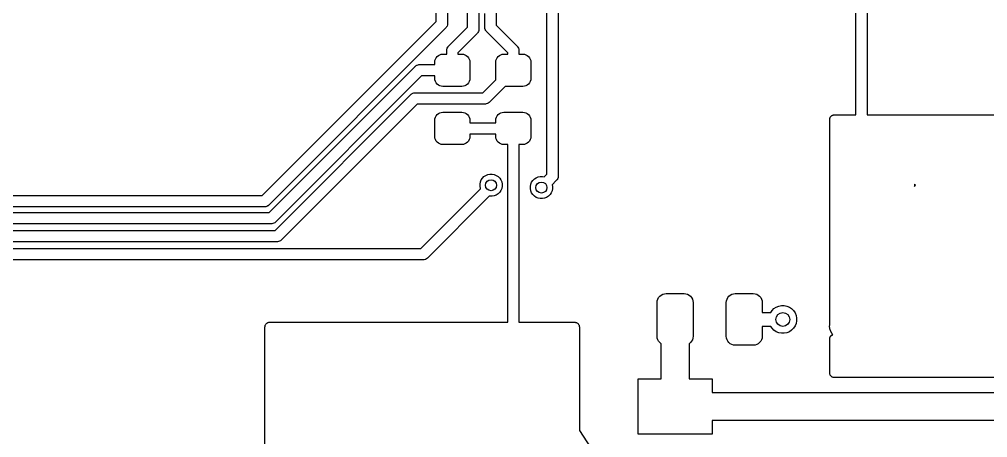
# Model space of a CAD drawing. Extents: x -66 to 211, y -177 to 13.
# Drawn here: x 100.98 to 127.21, y -83.59 to -72.28 of the extents above; entities that cross this region are included whole.
import ezdxf

# ---------------------------------------------------------------- set-up
doc = ezdxf.new("R2010")
doc.units = 0
doc.layers.add('BLACK', color=7, linetype='CONTINUOUS')

msp = doc.modelspace()

# ---------------------------------------------------------------- linework, layer by layer
at = {"layer": 'BLACK', "linetype": 'CONTINUOUS'}
for p, q in [((113.429, -66.2506), (113.429, -72.541)), ((123.642, -74.8589), (123.642, -71.2611)), ((123.947, -71.2611), (123.947, -74.8589)), ((112.273, -72.3333), (112.273, -71.5168)), ((112.578, -71.5168), (112.578, -72.389)), ((113.124, -72.4853), (113.124, -71.9746)), ((113.589, -72.4876), (113.589, -72.1153)), ((113.894, -72.0571), (113.894, -72.432)), ((115.271, -76.4643), (115.271, -71.9657)), ((115.575, -71.9101), (115.575, -76.5199)), ((107.561, -77.0457), (112.273, -72.3333)), ((112.578, -72.4039), (112.576, -72.4263)), ((112.578, -72.389), (112.579, -72.3965)), ((112.579, -72.3965), (112.578, -72.4039)), ((112.578, -72.4039), (112.578, -72.4039)), ((112.528, -72.5095), (107.737, -77.3005)), ((112.534, -72.5047), (112.528, -72.5095)), ((112.542, -72.4951), (112.534, -72.5047)), ((112.553, -72.4815), (112.542, -72.4951)), ((112.562, -72.465), (112.553, -72.4815)), ((112.567, -72.4551), (112.562, -72.465)), ((112.576, -72.4263), (112.567, -72.4551)), ((112.607, -73.0018), (113.124, -72.4853)), ((113.379, -72.6615), (112.862, -73.178)), ((113.385, -72.6567), (113.379, -72.6615)), ((113.389, -72.6509), (113.385, -72.6567)), ((113.404, -72.6335), (113.389, -72.6509)), ((113.418, -72.6071), (113.404, -72.6335)), ((113.42, -72.6013), (113.418, -72.6071)), ((113.427, -72.5783), (113.42, -72.6013)), ((113.429, -72.5559), (113.427, -72.5783)), ((113.429, -72.541), (113.43, -72.5485)), ((113.43, -72.5485), (113.429, -72.5559)), ((113.429, -72.5559), (113.429, -72.5559)), ((113.588, -72.4951), (113.589, -72.4876)), ((113.589, -72.5026), (113.588, -72.4951)), ((113.591, -72.525), (113.589, -72.5026)), ((113.589, -72.5026), (113.589, -72.5026)), ((113.598, -72.5485), (113.591, -72.525)), ((113.6, -72.5537), (113.598, -72.5485)), ((113.614, -72.5802), (113.6, -72.5537)), ((113.628, -72.5976), (113.614, -72.5802)), ((113.633, -72.6034), (113.628, -72.5976)), ((113.628, -72.5976), (113.628, -72.5976)), ((113.639, -72.6082), (113.633, -72.6034)), ((114.209, -73.178), (113.639, -72.6082)), ((113.894, -72.432), (114.463, -73.0018)), ((112.557, -73.1149), (112.56, -73.085)), ((112.558, -73.1224), (112.557, -73.1149)), ((112.558, -73.2149), (112.558, -73.1224)), ((112.56, -73.085), (112.568, -73.0563)), ((112.568, -73.0563), (112.583, -73.0298)), ((112.583, -73.0298), (112.597, -73.0124)), ((112.597, -73.0124), (112.602, -73.0066)), ((112.597, -73.0124), (112.597, -73.0124)), ((112.602, -73.0066), (112.607, -73.0018)), ((112.862, -73.178), (112.862, -73.2149)), ((114.209, -73.2149), (114.209, -73.178)), ((114.463, -73.0018), (114.469, -73.0066)), ((114.469, -73.0066), (114.474, -73.0124)), ((114.474, -73.0124), (114.474, -73.0124)), ((114.474, -73.0124), (114.488, -73.0298)), ((114.488, -73.0298), (114.501, -73.0527)), ((114.501, -73.0527), (114.502, -73.0563)), ((114.502, -73.0563), (114.511, -73.085)), ((114.511, -73.085), (114.513, -73.1074)), ((114.513, -73.1074), (114.513, -73.1074)), ((114.513, -73.1074), (114.514, -73.1149)), ((114.514, -73.1149), (114.513, -73.1224)), ((114.513, -73.1224), (114.513, -73.2149)), ((112.235, -73.4336), (112.239, -73.391)), ((112.235, -73.5), (112.235, -73.4336)), ((112.239, -73.391), (112.252, -73.3499)), ((112.252, -73.3499), (112.272, -73.3121)), ((112.272, -73.3121), (112.299, -73.2789)), ((112.299, -73.2789), (112.332, -73.2517)), ((112.332, -73.2517), (112.37, -73.2315)), ((112.37, -73.2315), (112.411, -73.2191)), ((112.411, -73.2191), (112.454, -73.2149)), ((112.454, -73.2149), (112.558, -73.2149)), ((112.862, -73.2149), (112.966, -73.2149)), ((112.966, -73.2149), (113.009, -73.2191)), ((113.009, -73.2191), (113.05, -73.2315)), ((113.05, -73.2315), (113.088, -73.2517)), ((113.088, -73.2517), (113.121, -73.2789)), ((113.121, -73.2789), (113.148, -73.3121)), ((113.148, -73.3121), (113.168, -73.3499)), ((113.168, -73.3499), (113.181, -73.391)), ((113.181, -73.391), (113.185, -73.4336)), ((113.185, -73.4336), (113.185, -73.8711)), ((113.886, -73.4336), (113.89, -73.391)), ((113.886, -73.8711), (113.886, -73.4336)), ((113.89, -73.391), (113.903, -73.3499)), ((113.903, -73.3499), (113.923, -73.3121)), ((113.923, -73.3121), (113.95, -73.2789)), ((113.95, -73.2789), (113.983, -73.2517)), ((113.983, -73.2517), (114.021, -73.2315)), ((114.021, -73.2315), (114.062, -73.2191)), ((114.062, -73.2191), (114.105, -73.2149)), ((114.105, -73.2149), (114.209, -73.2149)), ((114.513, -73.2149), (114.617, -73.2149)), ((114.617, -73.2149), (114.66, -73.2191)), ((114.66, -73.2191), (114.701, -73.2315)), ((114.701, -73.2315), (114.739, -73.2517)), ((114.739, -73.2517), (114.772, -73.2789)), ((114.772, -73.2789), (114.799, -73.3121)), ((114.799, -73.3121), (114.819, -73.3499)), ((114.819, -73.3499), (114.832, -73.391)), ((114.832, -73.391), (114.836, -73.4336)), ((114.836, -73.4336), (114.836, -73.8711)), ((107.749, -77.5005), (111.7, -73.5499)), ((111.7, -73.5499), (111.704, -73.5441)), ((111.704, -73.5441), (111.71, -73.5393)), ((111.71, -73.5393), (111.728, -73.5251)), ((111.728, -73.5251), (111.745, -73.5156)), ((111.745, -73.5156), (111.754, -73.5109)), ((111.754, -73.5109), (111.783, -73.5022)), ((111.783, -73.5022), (111.805, -73.5)), ((111.805, -73.5), (111.813, -73.4992)), ((111.805, -73.5), (111.805, -73.5)), ((111.813, -73.4992), (111.82, -73.5)), ((111.82, -73.5), (112.235, -73.5)), ((111.876, -73.8048), (107.925, -77.7554)), ((112.235, -73.8048), (111.876, -73.8048)), ((112.235, -73.8711), (112.235, -73.8048)), ((112.239, -73.9138), (112.235, -73.8711)), ((112.252, -73.9548), (112.239, -73.9138)), ((112.272, -73.9927), (112.252, -73.9548)), ((113.168, -73.9548), (113.148, -73.9927)), ((113.181, -73.9138), (113.168, -73.9548)), ((113.185, -73.8711), (113.181, -73.9138)), ((113.536, -74.262), (113.89, -73.9082)), ((113.89, -73.9082), (113.886, -73.8711)), ((114.819, -73.9548), (114.799, -73.9927)), ((114.832, -73.9138), (114.819, -73.9548)), ((114.836, -73.8711), (114.832, -73.9138)), ((112.299, -74.0258), (112.272, -73.9927)), ((112.332, -74.053), (112.299, -74.0258)), ((112.37, -74.0732), (112.332, -74.053)), ((112.411, -74.0857), (112.37, -74.0732)), ((112.454, -74.0899), (112.411, -74.0857)), ((112.966, -74.0899), (112.454, -74.0899)), ((113.009, -74.0857), (112.966, -74.0899)), ((113.05, -74.0732), (113.009, -74.0857)), ((113.088, -74.053), (113.05, -74.0732)), ((113.121, -74.0258), (113.088, -74.053)), ((113.148, -73.9927), (113.121, -74.0258)), ((114.139, -74.0899), (113.712, -74.5169)), ((114.617, -74.0899), (114.139, -74.0899)), ((114.66, -74.0857), (114.617, -74.0899)), ((114.701, -74.0732), (114.66, -74.0857)), ((114.739, -74.053), (114.701, -74.0732)), ((114.772, -74.0258), (114.739, -74.053)), ((114.799, -73.9927), (114.772, -74.0258)), ((107.905, -77.9882), (111.581, -74.3119)), ((111.581, -74.3119), (111.586, -74.3061)), ((111.586, -74.3061), (111.591, -74.3013)), ((111.591, -74.3013), (111.609, -74.2871)), ((111.609, -74.2871), (111.623, -74.2795)), ((111.623, -74.2795), (111.635, -74.2729)), ((111.635, -74.2729), (111.664, -74.2642)), ((111.664, -74.2642), (111.686, -74.262)), ((111.686, -74.262), (111.694, -74.2612)), ((111.686, -74.262), (111.686, -74.262)), ((111.694, -74.2612), (111.701, -74.262)), ((111.701, -74.262), (113.536, -74.262)), ((111.757, -74.5668), (108.081, -78.243)), ((113.591, -74.5668), (111.757, -74.5668)), ((113.599, -74.5675), (113.591, -74.5668)), ((113.606, -74.5668), (113.599, -74.5675)), ((113.629, -74.5646), (113.606, -74.5668)), ((113.606, -74.5668), (113.606, -74.5668)), ((113.658, -74.5559), (113.629, -74.5646)), ((113.684, -74.5417), (113.658, -74.5559)), ((113.707, -74.5227), (113.684, -74.5417)), ((113.712, -74.5169), (113.707, -74.5227)), ((112.235, -75.0086), (112.239, -74.966)), ((112.235, -75.4461), (112.235, -75.0086)), ((112.239, -74.966), (112.252, -74.9249)), ((112.252, -74.9249), (112.272, -74.8871)), ((112.272, -74.8871), (112.299, -74.8539)), ((112.299, -74.8539), (112.332, -74.8267)), ((112.332, -74.8267), (112.37, -74.8065)), ((112.37, -74.8065), (112.411, -74.7941)), ((112.411, -74.7941), (112.454, -74.7899)), ((112.454, -74.7899), (112.966, -74.7899)), ((112.966, -74.7899), (113.009, -74.7941)), ((113.009, -74.7941), (113.05, -74.8065)), ((113.05, -74.8065), (113.088, -74.8267)), ((113.088, -74.8267), (113.121, -74.8539)), ((113.121, -74.8539), (113.148, -74.8871)), ((113.148, -74.8871), (113.168, -74.9249)), ((113.168, -74.9249), (113.181, -74.966)), ((113.181, -74.966), (113.185, -75.0086)), ((113.185, -75.0086), (113.185, -75.075)), ((113.886, -75.0086), (113.89, -74.966)), ((113.886, -75.075), (113.886, -75.0086)), ((113.89, -74.966), (113.903, -74.9249)), ((113.903, -74.9249), (113.923, -74.8871)), ((113.923, -74.8871), (113.95, -74.8539)), ((113.95, -74.8539), (113.983, -74.8267)), ((113.983, -74.8267), (114.021, -74.8065)), ((114.021, -74.8065), (114.062, -74.7941)), ((114.062, -74.7941), (114.105, -74.7899)), ((114.105, -74.7899), (114.617, -74.7899)), ((114.617, -74.7899), (114.66, -74.7941)), ((114.66, -74.7941), (114.701, -74.8065)), ((114.701, -74.8065), (114.739, -74.8267)), ((114.739, -74.8267), (114.772, -74.8539)), ((114.772, -74.8539), (114.799, -74.8871)), ((114.799, -74.8871), (114.819, -74.9249)), ((114.819, -74.9249), (114.832, -74.966)), ((114.832, -74.966), (114.836, -75.0086)), ((114.836, -75.0086), (114.836, -75.4461)), ((122.933, -74.9841), (122.935, -74.9722)), ((122.933, -74.985), (122.933, -74.9841)), ((122.933, -74.9859), (122.933, -74.985)), ((122.933, -74.985), (122.933, -74.985)), ((122.933, -74.985), (122.933, -74.985)), ((122.933, -76.1476), (122.933, -74.9859)), ((122.935, -74.9722), (122.936, -74.9603)), ((122.936, -74.9595), (122.94, -74.9481)), ((122.936, -74.9599), (122.936, -74.9595)), ((122.936, -74.9603), (122.936, -74.9599)), ((122.94, -74.9481), (122.943, -74.9367)), ((122.943, -74.9367), (122.944, -74.9363)), ((122.944, -74.9358), (122.949, -74.9254)), ((122.944, -74.9363), (122.944, -74.9358)), ((122.949, -74.9254), (122.955, -74.9149)), ((122.955, -74.9145), (122.956, -74.9141)), ((122.955, -74.9149), (122.955, -74.9145)), ((122.956, -74.9141), (122.963, -74.905)), ((122.963, -74.905), (122.971, -74.8958)), ((122.971, -74.8955), (122.972, -74.8951)), ((122.971, -74.8958), (122.971, -74.8955)), ((122.972, -74.8951), (122.981, -74.8877)), ((122.981, -74.8877), (122.99, -74.8801)), ((122.99, -74.8801), (122.991, -74.8799)), ((122.991, -74.8796), (123.002, -74.8741)), ((122.991, -74.8799), (122.991, -74.8796)), ((123.002, -74.8741), (123.012, -74.8685)), ((123.012, -74.8683), (123.013, -74.8681)), ((123.012, -74.8685), (123.012, -74.8683)), ((123.013, -74.8681), (123.024, -74.8648)), ((123.024, -74.8648), (123.036, -74.8613)), ((123.036, -74.8613), (123.037, -74.8611)), ((123.036, -74.8613), (123.036, -74.8613)), ((123.037, -74.8611), (123.049, -74.86)), ((123.049, -74.86), (123.06, -74.8589)), ((123.06, -74.8589), (123.642, -74.8589)), ((123.947, -74.8589), (128.394, -74.8589)), ((113.185, -75.075), (113.886, -75.075)), ((112.239, -75.4888), (112.235, -75.4461)), ((112.252, -75.5298), (112.239, -75.4888)), ((112.272, -75.5677), (112.252, -75.5298)), ((113.168, -75.5298), (113.148, -75.5677)), ((113.181, -75.4888), (113.168, -75.5298)), ((113.185, -75.4461), (113.181, -75.4888)), ((113.886, -75.3798), (113.185, -75.3798)), ((113.185, -75.3798), (113.185, -75.4461)), ((113.886, -75.4461), (113.886, -75.3798)), ((113.89, -75.4888), (113.886, -75.4461)), ((113.903, -75.5298), (113.89, -75.4888)), ((113.923, -75.5677), (113.903, -75.5298)), ((114.819, -75.5298), (114.799, -75.5677)), ((114.832, -75.4888), (114.819, -75.5298)), ((114.836, -75.4461), (114.832, -75.4888)), ((112.299, -75.6008), (112.272, -75.5677)), ((112.332, -75.628), (112.299, -75.6008)), ((112.37, -75.6482), (112.332, -75.628)), ((112.411, -75.6607), (112.37, -75.6482)), ((112.454, -75.6649), (112.411, -75.6607)), ((112.966, -75.6649), (112.454, -75.6649)), ((113.009, -75.6607), (112.966, -75.6649)), ((113.05, -75.6482), (113.009, -75.6607)), ((113.088, -75.628), (113.05, -75.6482)), ((113.121, -75.6008), (113.088, -75.628)), ((113.148, -75.5677), (113.121, -75.6008)), ((113.95, -75.6008), (113.923, -75.5677)), ((113.983, -75.628), (113.95, -75.6008)), ((114.021, -75.6482), (113.983, -75.628)), ((114.062, -75.6607), (114.021, -75.6482)), ((114.105, -75.6649), (114.062, -75.6607)), ((114.209, -75.6649), (114.105, -75.6649)), ((114.209, -80.4723), (114.209, -75.6649)), ((114.617, -75.6649), (114.513, -75.6649)), ((114.513, -75.6649), (114.513, -80.4723)), ((114.66, -75.6607), (114.617, -75.6649)), ((114.701, -75.6482), (114.66, -75.6607)), ((114.739, -75.628), (114.701, -75.6482)), ((114.772, -75.6008), (114.739, -75.628)), ((114.799, -75.5677), (114.772, -75.6008)), ((122.933, -80.5552), (122.933, -76.1476)), ((122.933, -76.1476), (122.933, -76.1476)), ((113.493, -76.6218), (113.526, -76.5726)), ((113.526, -76.5726), (113.567, -76.5309)), ((113.567, -76.5309), (113.616, -76.498)), ((113.616, -76.498), (113.671, -76.4754)), ((113.671, -76.4754), (113.729, -76.4639)), ((113.729, -76.4639), (113.788, -76.4639)), ((113.788, -76.4639), (113.846, -76.4754)), ((113.846, -76.4754), (113.901, -76.498)), ((113.901, -76.498), (113.95, -76.5309)), ((113.95, -76.5309), (113.992, -76.5726)), ((113.992, -76.5726), (114.024, -76.6218)), ((114.89, -76.6361), (114.932, -76.5944)), ((114.932, -76.5944), (114.981, -76.5615)), ((114.981, -76.5615), (115.035, -76.5389)), ((115.035, -76.5389), (115.093, -76.5274)), ((115.093, -76.5274), (115.153, -76.5274)), ((115.153, -76.5274), (115.198, -76.5365)), ((115.198, -76.5365), (115.271, -76.4643)), ((115.564, -76.586), (115.55, -76.6125)), ((115.573, -76.5573), (115.564, -76.586)), ((115.564, -76.586), (115.564, -76.586)), ((115.575, -76.5349), (115.573, -76.5573)), ((115.575, -76.5199), (115.576, -76.5274)), ((115.576, -76.5274), (115.575, -76.5349)), ((115.575, -76.5349), (115.575, -76.5349)), ((111.857, -78.4809), (113.475, -76.8629)), ((113.459, -76.7343), (113.47, -76.6764)), ((113.459, -76.7934), (113.459, -76.7343)), ((113.47, -76.8514), (113.459, -76.7934)), ((113.47, -76.6764), (113.493, -76.6218)), ((113.475, -76.8629), (113.47, -76.8514)), ((114.024, -76.6218), (114.047, -76.6764)), ((114.047, -76.8514), (114.024, -76.906)), ((114.047, -76.6764), (114.059, -76.7343)), ((114.059, -76.7934), (114.047, -76.8514)), ((114.059, -76.7343), (114.059, -76.7934)), ((114.823, -76.7978), (114.834, -76.7399)), ((114.823, -76.8569), (114.823, -76.7978)), ((114.834, -76.9149), (114.823, -76.8569)), ((114.834, -76.7399), (114.857, -76.6853)), ((114.857, -76.6853), (114.89, -76.6361)), ((115.423, -76.8569), (115.411, -76.9149)), ((115.525, -76.6404), (115.414, -76.752)), ((115.414, -76.752), (115.423, -76.7978)), ((115.423, -76.7978), (115.423, -76.8569)), ((115.531, -76.6357), (115.525, -76.6404)), ((115.536, -76.6299), (115.531, -76.6357)), ((115.55, -76.6125), (115.536, -76.6299)), ((125.259, -76.7648), (125.228, -76.7344)), ((125.228, -76.7344), (125.228, -76.7953)), ((125.228, -76.7953), (125.259, -76.7648)), ((92.6412, -77.0457), (107.561, -77.0457)), ((113.709, -77.0599), (112.033, -78.7358)), ((113.729, -77.0639), (113.709, -77.0599)), ((113.788, -77.0639), (113.729, -77.0639)), ((113.846, -77.0524), (113.788, -77.0639)), ((113.901, -77.0297), (113.846, -77.0524)), ((113.95, -76.9969), (113.901, -77.0297)), ((113.992, -76.9551), (113.95, -76.9969)), ((114.024, -76.906), (113.992, -76.9551)), ((114.857, -76.9695), (114.834, -76.9149)), ((114.89, -77.0186), (114.857, -76.9695)), ((114.932, -77.0604), (114.89, -77.0186)), ((114.981, -77.0932), (114.932, -77.0604)), ((115.035, -77.1159), (114.981, -77.0932)), ((115.093, -77.1274), (115.035, -77.1159)), ((115.153, -77.1274), (115.093, -77.1274)), ((115.21, -77.1159), (115.153, -77.1274)), ((115.265, -77.0932), (115.21, -77.1159)), ((115.314, -77.0604), (115.265, -77.0932)), ((115.356, -77.0186), (115.314, -77.0604)), ((115.389, -76.9695), (115.356, -77.0186)), ((115.411, -76.9149), (115.389, -76.9695)), ((107.616, -77.3505), (92.5858, -77.3505)), ((107.624, -77.3512), (107.616, -77.3505)), ((107.631, -77.3505), (107.624, -77.3512)), ((107.654, -77.3483), (107.631, -77.3505)), ((107.631, -77.3505), (107.631, -77.3505)), ((107.682, -77.3396), (107.654, -77.3483)), ((107.709, -77.3254), (107.682, -77.3396)), ((107.715, -77.3206), (107.709, -77.3254)), ((107.726, -77.3111), (107.715, -77.3206)), ((107.732, -77.3064), (107.726, -77.3111)), ((107.726, -77.3111), (107.726, -77.3111)), ((107.737, -77.3005), (107.732, -77.3064)), ((92.4184, -77.5005), (107.749, -77.5005)), ((107.805, -77.8053), (92.3974, -77.8053)), ((107.812, -77.806), (107.805, -77.8053)), ((107.82, -77.8053), (107.812, -77.806)), ((107.842, -77.8031), (107.82, -77.8053)), ((107.82, -77.8053), (107.82, -77.8053)), ((107.871, -77.7944), (107.842, -77.8031)), ((107.897, -77.7802), (107.871, -77.7944)), ((107.921, -77.7612), (107.897, -77.7802)), ((107.925, -77.7554), (107.921, -77.7612)), ((81.1935, -77.9882), (107.905, -77.9882)), ((107.96, -78.293), (81.2491, -78.293)), ((107.968, -78.2937), (107.96, -78.293)), ((107.975, -78.293), (107.968, -78.2937)), ((107.998, -78.2908), (107.975, -78.293)), ((107.975, -78.293), (107.975, -78.293)), ((108.026, -78.282), (107.998, -78.2908)), ((108.053, -78.2679), (108.026, -78.282)), ((108.06, -78.2623), (108.053, -78.2679)), ((108.07, -78.2536), (108.06, -78.2623)), ((108.076, -78.2488), (108.07, -78.2536)), ((108.07, -78.2536), (108.07, -78.2536)), ((108.081, -78.243), (108.076, -78.2488)), ((81.4043, -78.4809), (111.857, -78.4809)), ((111.913, -78.7857), (81.46, -78.7857)), ((111.92, -78.7865), (111.913, -78.7857)), ((111.927, -78.7857), (111.92, -78.7865)), ((111.928, -78.7857), (111.927, -78.7857)), ((111.95, -78.7835), (111.928, -78.7857)), ((111.979, -78.7748), (111.95, -78.7835)), ((112.005, -78.7606), (111.979, -78.7748)), ((112.028, -78.7416), (112.005, -78.7606)), ((112.033, -78.7358), (112.028, -78.7416)), ((118.329, -79.7675), (118.366, -79.7372)), ((118.366, -79.7372), (118.408, -79.7146)), ((118.408, -79.7146), (118.454, -79.7008)), ((118.454, -79.7008), (118.501, -79.6961)), ((118.501, -79.6961), (118.989, -79.6961)), ((118.989, -79.6961), (119.036, -79.7008)), ((119.036, -79.7008), (119.082, -79.7146)), ((119.082, -79.7146), (119.124, -79.7372)), ((119.124, -79.7372), (119.161, -79.7675)), ((120.204, -79.7675), (120.241, -79.7372)), ((120.241, -79.7372), (120.283, -79.7146)), ((120.283, -79.7146), (120.329, -79.7008)), ((120.329, -79.7008), (120.376, -79.6961)), ((120.376, -79.6961), (120.864, -79.6961)), ((120.864, -79.6961), (120.911, -79.7008)), ((120.911, -79.7008), (120.957, -79.7146)), ((120.957, -79.7146), (120.999, -79.7372)), ((120.999, -79.7372), (121.036, -79.7675)), ((118.257, -79.9398), (118.262, -79.8923)), ((118.257, -80.8523), (118.257, -79.9398)), ((118.262, -79.8923), (118.276, -79.8466)), ((118.276, -79.8466), (118.299, -79.8044)), ((118.299, -79.8044), (118.329, -79.7675)), ((119.161, -79.7675), (119.191, -79.8044)), ((119.191, -79.8044), (119.214, -79.8466)), ((119.214, -79.8466), (119.228, -79.8923)), ((119.228, -79.8923), (119.233, -79.9398)), ((119.233, -79.9398), (119.233, -80.8523)), ((120.132, -79.9398), (120.137, -79.8923)), ((120.132, -80.8523), (120.132, -79.9398)), ((120.137, -79.8923), (120.151, -79.8466)), ((120.151, -79.8466), (120.174, -79.8044)), ((120.174, -79.8044), (120.204, -79.7675)), ((121.036, -79.7675), (121.066, -79.8044)), ((121.066, -79.8044), (121.089, -79.8466)), ((121.089, -79.8466), (121.103, -79.8923)), ((121.103, -79.8923), (121.107, -79.9398)), ((121.107, -79.9398), (121.107, -80.2056)), ((121.107, -80.2056), (121.34, -80.2056)), ((121.34, -80.2056), (121.372, -80.157)), ((121.372, -80.157), (121.424, -80.1048)), ((121.424, -80.1048), (121.486, -80.0638)), ((121.486, -80.0638), (121.554, -80.0355)), ((121.554, -80.0355), (121.627, -80.0211)), ((121.627, -80.0211), (121.7, -80.0211)), ((121.7, -80.0211), (121.773, -80.0355)), ((121.773, -80.0355), (121.841, -80.0638)), ((121.841, -80.0638), (121.903, -80.1048)), ((121.903, -80.1048), (121.955, -80.157)), ((121.955, -80.157), (121.996, -80.2185)), ((121.996, -80.2185), (122.024, -80.2867)), ((107.649, -80.5388), (107.654, -80.5283)), ((107.654, -80.5279), (107.655, -80.5275)), ((107.654, -80.5283), (107.654, -80.5279)), ((107.655, -80.5275), (107.662, -80.5184)), ((107.662, -80.5184), (107.67, -80.5092)), ((107.67, -80.5089), (107.671, -80.5085)), ((107.67, -80.5092), (107.67, -80.5089)), ((107.671, -80.5085), (107.68, -80.5011)), ((107.68, -80.5011), (107.689, -80.4935)), ((107.689, -80.4935), (107.69, -80.4933)), ((107.69, -80.493), (107.701, -80.4875)), ((107.69, -80.4933), (107.69, -80.493)), ((107.701, -80.4875), (107.711, -80.4819)), ((107.711, -80.4819), (107.712, -80.4817)), ((107.712, -80.4815), (107.723, -80.4782)), ((107.712, -80.4817), (107.712, -80.4815)), ((107.723, -80.4782), (107.735, -80.4747)), ((107.735, -80.4747), (107.736, -80.4745)), ((107.735, -80.4747), (107.735, -80.4747)), ((107.736, -80.4745), (107.748, -80.4734)), ((107.748, -80.4734), (107.759, -80.4723)), ((107.759, -80.4723), (114.209, -80.4723)), ((114.513, -80.4723), (116.025, -80.4723)), ((116.025, -80.4723), (116.026, -80.4723)), ((116.026, -80.4723), (116.026, -80.4723)), ((116.026, -80.4723), (116.026, -80.4723)), ((116.026, -80.4723), (116.026, -80.4723)), ((116.026, -80.4723), (116.038, -80.4736)), ((116.038, -80.4736), (116.05, -80.4749)), ((116.05, -80.4749), (116.051, -80.475)), ((116.051, -80.475), (116.051, -80.4751)), ((116.051, -80.4751), (116.062, -80.4787)), ((116.062, -80.4787), (116.074, -80.4822)), ((116.074, -80.4822), (116.074, -80.4824)), ((116.074, -80.4824), (116.075, -80.4826)), ((116.075, -80.4826), (116.085, -80.4883)), ((116.085, -80.4883), (116.096, -80.494)), ((116.096, -80.494), (116.096, -80.4943)), ((116.096, -80.4943), (116.096, -80.4945)), ((116.096, -80.4945), (116.106, -80.5022)), ((116.106, -80.5022), (116.115, -80.5098)), ((116.115, -80.5098), (116.115, -80.5101)), ((116.115, -80.5101), (116.115, -80.5104)), ((116.115, -80.5104), (116.123, -80.5197)), ((116.123, -80.5197), (116.13, -80.529)), ((116.13, -80.529), (116.131, -80.5294)), ((116.131, -80.5294), (116.131, -80.5297)), ((116.131, -80.5297), (116.136, -80.5403)), ((122.024, -80.5055), (121.996, -80.5737)), ((122.024, -80.2867), (122.038, -80.3591)), ((122.038, -80.433), (122.024, -80.5055)), ((122.038, -80.3591), (122.038, -80.433)), ((107.632, -80.5993), (107.633, -80.5984)), ((107.632, -85.278), (107.632, -80.5993)), ((107.633, -80.5975), (107.634, -80.5856)), ((107.633, -80.5984), (107.633, -80.5975)), ((107.633, -80.5984), (107.633, -80.5984)), ((107.633, -80.5984), (107.633, -80.5984)), ((107.634, -80.5856), (107.635, -80.5737)), ((107.635, -80.5729), (107.639, -80.5615)), ((107.635, -80.5733), (107.635, -80.5729)), ((107.635, -80.5737), (107.635, -80.5733)), ((107.639, -80.5615), (107.642, -80.5501)), ((107.642, -80.5501), (107.643, -80.5497)), ((107.643, -80.5492), (107.649, -80.5388)), ((107.643, -80.5497), (107.643, -80.5492)), ((116.136, -80.5403), (116.142, -80.5509)), ((116.142, -80.5509), (116.142, -80.5513)), ((116.142, -80.5513), (116.142, -80.5517)), ((116.142, -80.5517), (116.146, -80.5631)), ((116.146, -80.5631), (116.149, -80.5746)), ((116.149, -80.5746), (116.149, -80.5751)), ((116.149, -80.5751), (116.149, -80.5755)), ((116.149, -80.5755), (116.15, -80.5874)), ((116.15, -80.5874), (116.152, -80.5993)), ((116.152, -80.5993), (116.152, -83.3947)), ((121.34, -80.5866), (121.107, -80.5866)), ((121.107, -80.5866), (121.107, -80.8523)), ((121.372, -80.6351), (121.34, -80.5866)), ((121.424, -80.6874), (121.372, -80.6351)), ((121.486, -80.7284), (121.424, -80.6874)), ((121.554, -80.7567), (121.486, -80.7284)), ((121.627, -80.7711), (121.554, -80.7567)), ((121.7, -80.7711), (121.627, -80.7711)), ((121.773, -80.7567), (121.7, -80.7711)), ((121.841, -80.7284), (121.773, -80.7567)), ((121.903, -80.6874), (121.841, -80.7284)), ((121.955, -80.6351), (121.903, -80.6874)), ((121.996, -80.5737), (121.955, -80.6351)), ((122.932, -80.5739), (122.933, -80.5552)), ((122.939, -80.6486), (122.932, -80.5739)), ((122.961, -80.7204), (122.939, -80.6486)), ((122.996, -80.7866), (122.961, -80.7204)), ((123.015, -80.8092), (122.996, -80.7866)), ((118.262, -80.8999), (118.257, -80.8523)), ((118.276, -80.9456), (118.262, -80.8999)), ((118.299, -80.9877), (118.276, -80.9456)), ((118.329, -81.0247), (118.299, -80.9877)), ((118.364, -81.0535), (118.329, -81.0247)), ((118.364, -82.0019), (118.364, -81.0535)), ((119.161, -81.0247), (119.126, -81.0535)), ((119.126, -81.0535), (119.126, -82.0019)), ((119.191, -80.9877), (119.161, -81.0247)), ((119.214, -80.9456), (119.191, -80.9877)), ((119.228, -80.8999), (119.214, -80.9456)), ((119.233, -80.8523), (119.228, -80.8999)), ((120.137, -80.8999), (120.132, -80.8523)), ((120.151, -80.9456), (120.137, -80.8999)), ((120.174, -80.9877), (120.151, -80.9456)), ((120.204, -81.0247), (120.174, -80.9877)), ((120.241, -81.055), (120.204, -81.0247)), ((120.283, -81.0775), (120.241, -81.055)), ((120.999, -81.055), (120.957, -81.0775)), ((121.036, -81.0247), (120.999, -81.055)), ((121.066, -80.9877), (121.036, -81.0247)), ((121.089, -80.9456), (121.066, -80.9877)), ((121.103, -80.8999), (121.089, -80.9456)), ((121.107, -80.8523), (121.103, -80.8999)), ((122.933, -80.9257), (122.934, -80.9199)), ((122.933, -80.9275), (122.933, -80.9257)), ((122.933, -81.8439), (122.933, -80.9275)), ((122.934, -80.9141), (122.936, -80.9076)), ((122.934, -80.9199), (122.934, -80.9141)), ((122.936, -80.9011), (122.938, -80.8955)), ((122.936, -80.9076), (122.936, -80.9011)), ((122.938, -80.8955), (122.939, -80.8898)), ((122.939, -80.8898), (122.942, -80.8837)), ((122.942, -80.8837), (122.944, -80.8775)), ((122.944, -80.8775), (122.947, -80.8723)), ((122.947, -80.8723), (122.949, -80.8669)), ((122.949, -80.8669), (122.953, -80.8615)), ((122.953, -80.8615), (122.956, -80.8557)), ((122.956, -80.8557), (122.959, -80.8513)), ((122.959, -80.8513), (122.963, -80.8464)), ((122.963, -80.8464), (122.967, -80.8418)), ((122.967, -80.8418), (122.972, -80.8368)), ((122.972, -80.8368), (122.976, -80.8331)), ((122.976, -80.8331), (122.98, -80.829)), ((122.98, -80.829), (122.986, -80.8253)), ((122.986, -80.8253), (122.991, -80.8212)), ((122.991, -80.8212), (122.996, -80.8185)), ((122.996, -80.8185), (123.001, -80.8153)), ((123.001, -80.8153), (123.007, -80.8128)), ((123.007, -80.8128), (123.013, -80.8097)), ((123.013, -80.8097), (123.015, -80.8092)), ((120.329, -81.0914), (120.283, -81.0775)), ((120.376, -81.0961), (120.329, -81.0914)), ((120.864, -81.0961), (120.376, -81.0961)), ((120.911, -81.0914), (120.864, -81.0961)), ((120.957, -81.0775), (120.911, -81.0914)), ((122.935, -81.8558), (122.933, -81.8439)), ((117.748, -83.5019), (117.748, -82.0019)), ((117.748, -82.0019), (118.364, -82.0019)), ((119.126, -82.0019), (119.748, -82.0019)), ((119.748, -82.0019), (119.748, -82.3709)), ((122.936, -81.8677), (122.935, -81.8558)), ((122.936, -81.8681), (122.936, -81.8677)), ((122.936, -81.8685), (122.936, -81.8681)), ((122.939, -81.88), (122.936, -81.8685)), ((122.943, -81.8915), (122.939, -81.88)), ((122.943, -81.8918), (122.943, -81.8915)), ((122.943, -81.8923), (122.943, -81.8918)), ((122.949, -81.9028), (122.943, -81.8923)), ((122.954, -81.9134), (122.949, -81.9028)), ((122.954, -81.9138), (122.954, -81.9134)), ((122.955, -81.9142), (122.954, -81.9138)), ((122.962, -81.9234), (122.955, -81.9142)), ((122.97, -81.9327), (122.962, -81.9234)), ((122.97, -81.933), (122.97, -81.9327)), ((122.97, -81.9334), (122.97, -81.933)), ((122.98, -81.941), (122.97, -81.9334)), ((122.989, -81.9487), (122.98, -81.941)), ((122.989, -81.9489), (122.989, -81.9487)), ((122.989, -81.9492), (122.989, -81.9489)), ((123, -81.9549), (122.989, -81.9492)), ((123.01, -81.9606), (123, -81.9549)), ((123.011, -81.9607), (123.01, -81.9606)), ((123.011, -81.961), (123.011, -81.9607)), ((123.023, -81.9645), (123.011, -81.961)), ((123.034, -81.9681), (123.023, -81.9645)), ((123.034, -81.9682), (123.034, -81.9681)), ((123.035, -81.9683), (123.034, -81.9682)), ((123.047, -81.9695), (123.035, -81.9683)), ((123.059, -81.9709), (123.047, -81.9695)), ((123.06, -81.9709), (123.059, -81.9709)), ((129.156, -81.9709), (123.06, -81.9709)), ((123.06, -81.9709), (123.06, -81.9709)), ((123.06, -81.9709), (123.06, -81.9709)), ((123.06, -81.9709), (123.06, -81.9709)), ((119.748, -82.3709), (133.298, -82.3709)), ((133.437, -83.1329), (119.748, -83.1329)), ((119.748, -83.1329), (119.748, -83.5019)), ((116.152, -83.3947), (116.152, -83.4008)), ((116.152, -83.4008), (116.152, -83.4009)), ((116.152, -83.4009), (116.155, -83.4059)), ((116.155, -83.4059), (116.71, -84.2491)), ((119.748, -83.5019), (117.748, -83.5019))]:
    msp.add_line(p, q, dxfattribs=at)
at = {"layer": 'BLACK'}
for centre, radius in [((113.759, -76.7639), 0.15), ((115.123, -76.8274), 0.15), ((121.663, -80.3961), 0.1875)]:
    msp.add_circle(centre, radius, dxfattribs=at)

doc.saveas('drawing.dxf')
